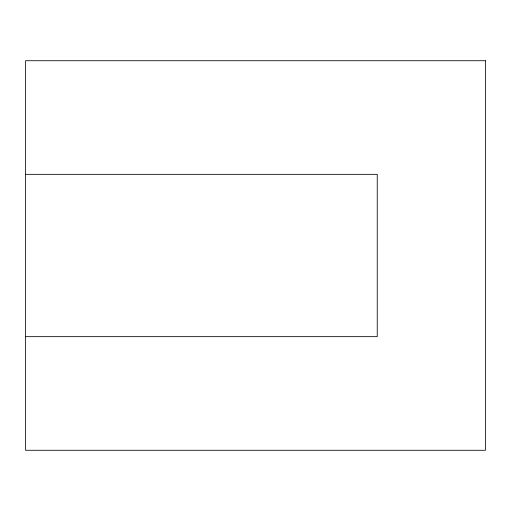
<?xml version="1.0" encoding="UTF-8"?>
<svg xmlns="http://www.w3.org/2000/svg" width="511" height="511" viewBox="0 0 511 511"><rect width="100%" height="100%" fill="white"/><g stroke="black" fill="none" stroke-linecap="round" stroke-linejoin="round"><path stroke-width="0.77" d="M25.55 174.34L377.239 174.34L377.239 336.66L25.55 336.66M485.45 60.72L25.55 60.72L25.55 450.28L485.45 450.28L485.45 60.72"/></g></svg>
